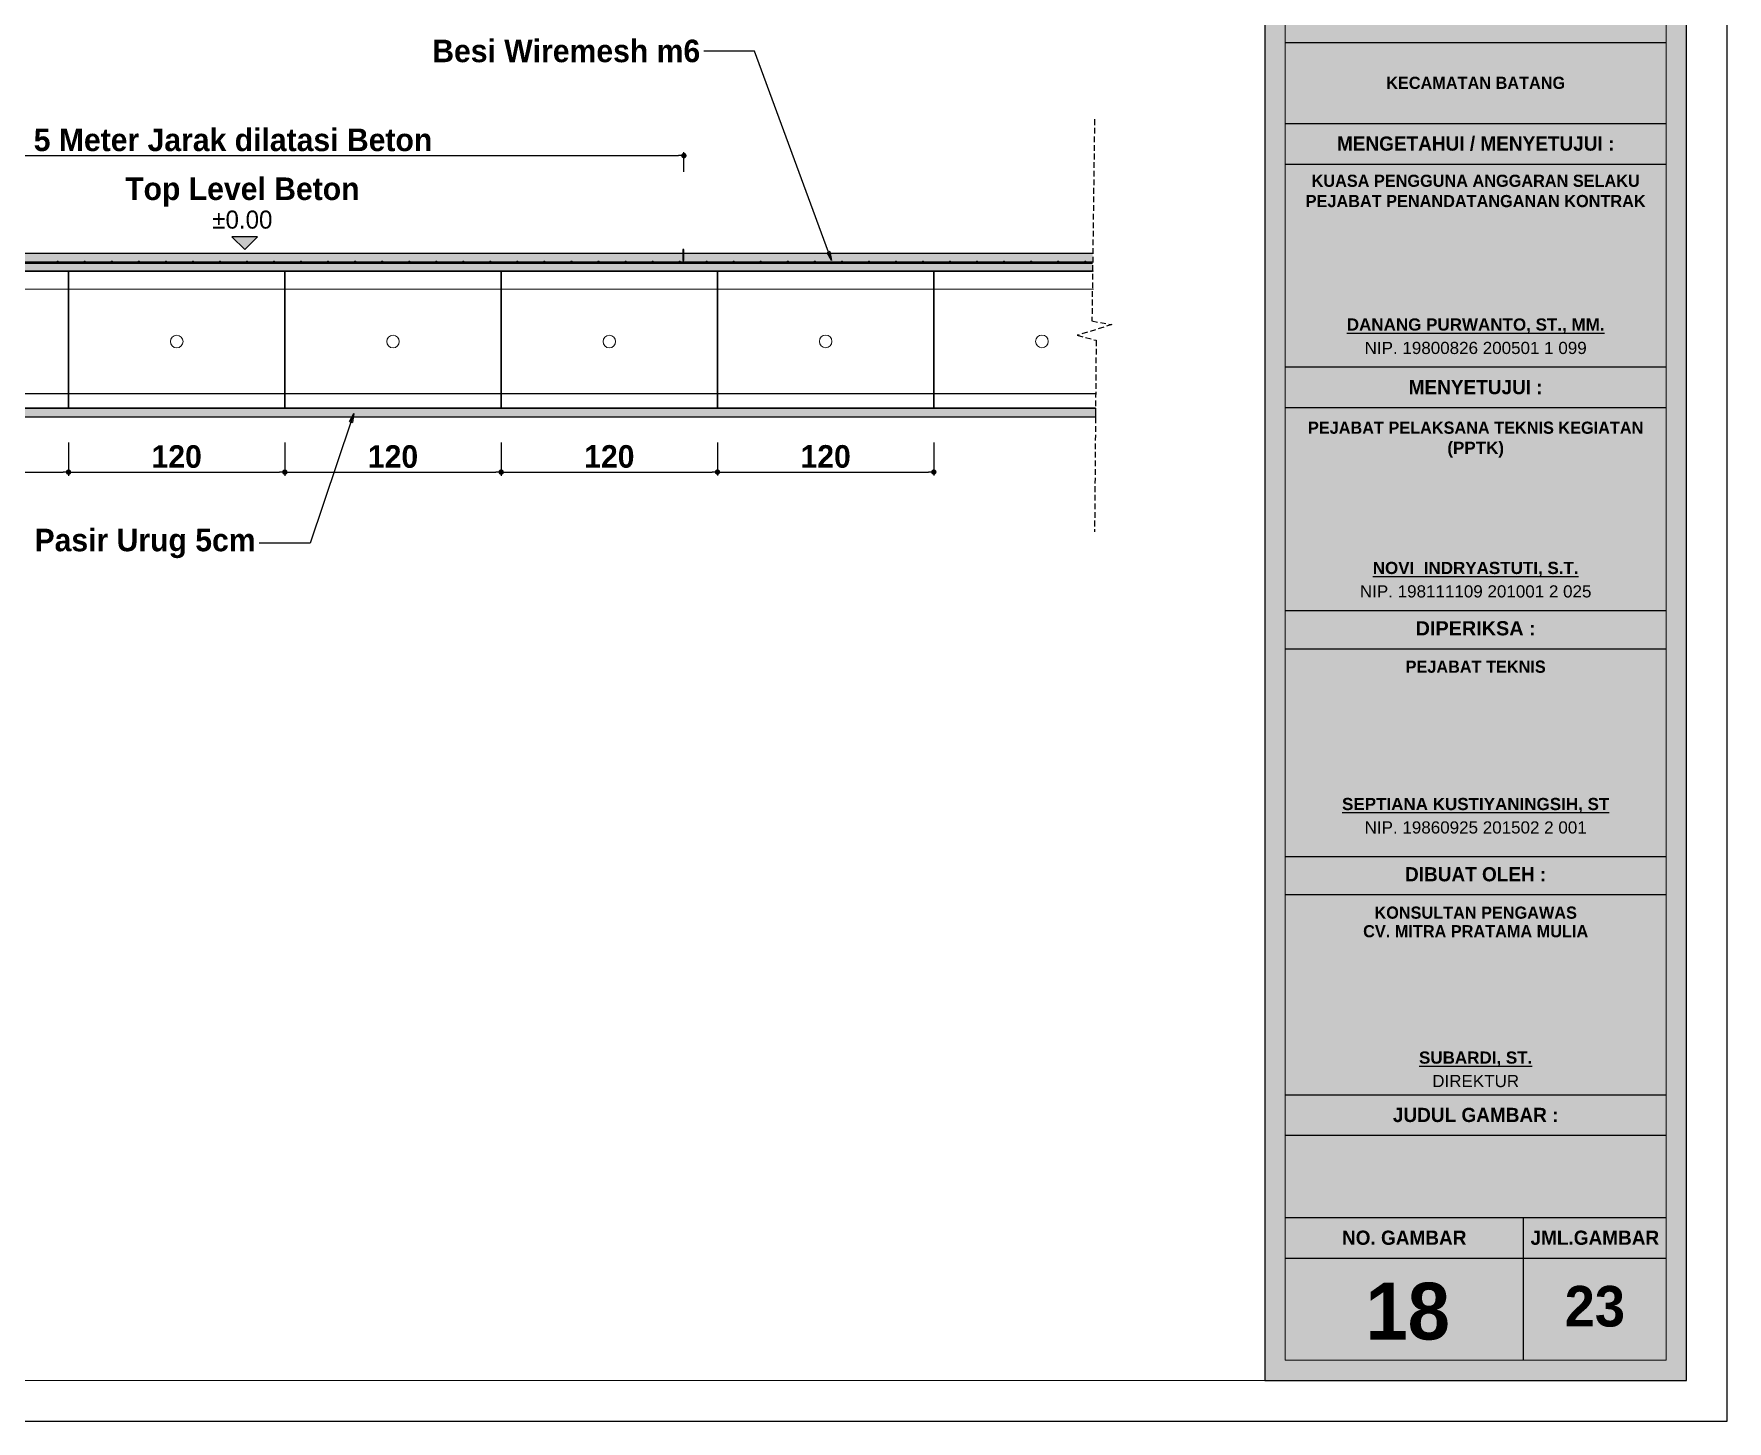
# Model space of a CAD drawing. Header units: centimetres. Extents: x -292707 to 138715, y -53922 to 66277.
# Drawn here: x 42016 to 42955, y -13009 to -12239 of the extents above; entities that cross this region are included whole.
import ezdxf
from ezdxf import colors
from ezdxf.entities.mleader import LeaderData, LeaderLine
from ezdxf.math import Vec2, Vec3

# ---------------------------------------------------------------- set-up
doc = ezdxf.new("R2010")
doc.units = ezdxf.units.CM
doc.linetypes.add('HIDDEN', pattern=[9.525, 6.35, -3.175])
for name, color, linetype in [('A-ALINE-1', 91, 'Continuous'), ('A-ALINE-3', 111, 'Continuous'), ('A-ALINE-4', 113, 'Continuous'), ('A-ALINE-7', 119, 'Continuous'), ('A-ANNOTATION', 144, 'Continuous'), ('A-DIM', 157, 'Continuous'), ('A-TEXT', 254, 'Continuous')]:
    doc.layers.add(name, color=color, linetype=linetype)
for name, color, linetype, lineweight, true_color in [('A-FILL-1', 250, 'Continuous', 0, 0x333333), ('A-FILL-2', 7, 'Continuous', 0, 0x4d4d4d), ('A-FILL-3', 7, 'Continuous', 0, 0x666666), ('A-FILL-7', 7, 'Continuous', 0, 0xcccccc)]:
    doc.layers.add(name, color=color, linetype=linetype, lineweight=lineweight, true_color=true_color)
doc.layers.add('A-SWING AREA', color=7, linetype='Continuous', lineweight=0, true_color=0xf7f7f7, transparency=0.2)
doc.styles.add('Scale 170', font='GOTHICB.TTF', dxfattribs={"height": 50})
doc.styles.add('Scale 50', font='GOTHICB.TTF', dxfattribs={"height": 12.5})
doc.dimstyles.new('Scale 50', dxfattribs={"dimscale": 0, "dimtxt": 7.5, "dimasz": 3, "dimexe": 2, "dimexo": 2, "dimgap": 2, "dimtad": 1, "dimdec": 0, "dimtxsty": 'Scale 50', "dimblk": 'DOT', "dimcen": 2.5, "dimclrd": 256, "dimclre": 256, "dimclrt": 254, "dimadec": 0, "dimazin": 0, "dimtfac": 1, "dimtdec": 0, "dimtmove": 0, "dimatfit": 3, "dimldrblk": 'DOTSMALL', "dimfxl": 1, "dimtfillclr": 256, "dimlwd": -1, "dimlwe": -1, "dimarcsym": 0})

# ---------------------------------------------------------------- blocks, each defined once
blk = doc.blocks.new('A$Cee8faf8f')
at = {"layer": 'A-FILL-7'}
h = blk.add_hatch(color=256, dxfattribs=at)
h.dxf.hatch_style = 1
edge = h.paths.add_edge_path()
edge.add_arc((0.6, 0.6), 0.6, 0, 360)
at = {"layer": 'A-FILL-1', "ltscale": 0.25}
blk.add_circle((0.6, 0.6), 0.6, dxfattribs=at)
blk = doc.blocks.new('GFDFGGFDG')
at = {"ltscale": 0.25}
blk.add_lwpolyline([(14867.54, -12200.62), (14987.54, -12200.62), (14987.54, -12276.62), (14867.54, -12276.62)], close=True, dxfattribs=at)
at = {"layer": 'A-ALINE-3', "ltscale": 0.25}
blk.add_lwpolyline([(14867.54, -12276.62), (14987.54, -12276.62), (14987.54, -12268.62), (14867.54, -12268.62)], close=True, dxfattribs=at)
at = {"layer": 'A-FILL-2'}
for p, q in [((14867.54, -12200.62), (14870.54, -12200.62)), ((14867.54, -12210.62), (14867.54, -12200.62)), ((14896.04, -12200.62), (14870.54, -12200.62)), ((14899.04, -12200.62), (14896.04, -12200.62)), ((14924.54, -12200.62), (14899.04, -12200.62)), ((14924.54, -12200.62), (14927.54, -12200.62)), ((14927.54, -12200.62), (14930.54, -12200.62)), ((14956.04, -12200.62), (14930.54, -12200.62)), ((14959.04, -12200.62), (14956.04, -12200.62)), ((14984.54, -12200.62), (14959.04, -12200.62)), ((14984.54, -12200.62), (14987.54, -12200.62)), ((14987.54, -12200.62), (14987.54, -12210.62)), ((14867.54, -12210.62), (14870.54, -12210.62)), ((14867.54, -12210.62), (14867.54, -12260.62)), ((14870.54, -12210.62), (14896.04, -12210.62)), ((14899.04, -12210.62), (14896.04, -12210.62)), ((14899.04, -12210.62), (14924.54, -12210.62)), ((14924.54, -12210.62), (14927.54, -12210.62)), ((14927.54, -12210.62), (14930.54, -12210.62)), ((14930.54, -12210.62), (14956.04, -12210.62)), ((14959.04, -12210.62), (14956.04, -12210.62)), ((14959.04, -12210.62), (14984.54, -12210.62)), ((14984.54, -12210.62), (14987.54, -12210.62)), ((14987.54, -12210.62), (14987.54, -12260.62)), ((14867.54, -12268.62), (14867.54, -12260.62)), ((14987.54, -12268.62), (14987.54, -12260.62)), ((14867.54, -12268.62), (14867.54, -12269.62)), ((14924.04, -12268.62), (14867.54, -12268.62)), ((14867.54, -12269.62), (14867.54, -12276.62)), ((14867.54, -12276.62), (14987.54, -12276.62)), ((14924.04, -12268.62), (14931.04, -12268.62)), ((14987.54, -12268.62), (14931.04, -12268.62)), ((14987.54, -12269.62), (14987.54, -12268.62)), ((14987.54, -12269.62), (14987.54, -12276.62))]:
    blk.add_line(p, q, dxfattribs=at)
at = {"layer": 'A-FILL-2', "ltscale": 0.25}
blk.add_circle((14927.54, -12239.62), 3.5, dxfattribs=at)
blk = doc.blocks.new('jhgkjhkjhkjh')
at = {"layer": 'A-SWING AREA', "transparency": 33554457}
h = blk.add_hatch(color=256, dxfattribs=at)
h.dxf.hatch_style = 1
h.paths.add_polyline_path([(-933.61, 931.53), (-881.61, 931.53), (-881.61, 1218.53), (-933.61, 1218.53)])
at = {"layer": 'A-ALINE-1', "ltscale": 0.25}
blk.add_lwpolyline([(-933.61, 931.53), (-881.61, 931.53), (-881.61, 1218.53), (-933.61, 1218.53)], close=True, dxfattribs=at)
at = {"layer": 'A-ALINE-4', "ltscale": 0.25}
for points in [[(-931.11, 1096.44), (-884.11, 1096.44)], [(-931.11, 1086.44), (-884.11, 1086.44)], [(-931.11, 1081.44), (-884.11, 1081.44)], [(-931.11, 1056.44), (-884.11, 1056.44)], [(-931.11, 1051.44), (-884.11, 1051.44)], [(-931.11, 1026.44), (-884.11, 1026.44)], [(-931.11, 1021.72), (-884.11, 1021.72)], [(-931.11, 996.12), (-884.11, 996.12)], [(-931.11, 991.41), (-884.11, 991.41)], [(-931.11, 966.75), (-884.11, 966.75)], [(-931.11, 966.75), (-884.11, 966.75)], [(-931.11, 961.75), (-884.11, 961.75)], [(-931.11, 951.62), (-884.11, 951.62)], [(-901.74, 951.62), (-901.74, 934.03)], [(-931.11, 946.62), (-884.11, 946.62)]]:
    blk.add_lwpolyline(points, dxfattribs=at)
at = {"layer": 'A-FILL-1', "ltscale": 0.25}
blk.add_lwpolyline([(-1286.61, 931.53), (-933.61, 931.53), (-933.61, 1218.53), (-1286.61, 1218.53)], close=True, dxfattribs=at)
at = {"layer": 'A-FILL-1'}
blk.add_lwpolyline([(-931.11, 934.03), (-884.11, 934.03), (-884.11, 1216.03), (-931.11, 1216.03)], close=True, dxfattribs=at)
at = {"layer": 'Defpoints'}
blk.add_lwpolyline([(-1296.61, 926.53), (-876.61, 926.53), (-876.61, 1223.53), (-1296.61, 1223.53)], close=True, dxfattribs=at)
at = {"layer": 'A-TEXT', "ltscale": 0.25, "attachment_point": 5, "style": 'Scale 170'}
for s, width, insert, char_height in [('KECAMATAN BATANG', 47, (-907.61, 1091.44), 1.5), ('{\\fCentury Gothic|b1|i0|c0|p34;MENGETAHUI / MENYETUJUI :}', 47, (-907.61, 1083.94), 1.75), ('KUASA PENGGUNA ANGGARAN SELAKU PEJABAT PENANDATANGANAN KONTRAK', 47, (-907.61, 1078.12), 1.5), ('{\\fArial|b1|i0|c0|p34;\\LDANANG PURWANTO, ST., MM.}', 47, (-907.61, 1061.5), 1.5), ('{\\fArial|b0|i0|c0|p34;NIP. 19800826 200501 1 099}', 47, (-907.61, 1058.77), 1.5), ('{\\fCentury Gothic|b1|i0|c0|p34;MENYETUJUI :}', 47, (-907.61, 1053.94), 1.75), ('PEJABAT PELAKSANA TEKNIS KEGIATAN', 47, (-907.61, 1048.94), 1.5), ('{\\fArial|b1|i0|c0|p34;(PPTK)}', 47, (-907.61, 1046.25), 1.5), ('{\\fArial|b1|i0|c0|p34;\\LNOVI  INDRYASTUTI, S.T.}', 47, (-907.61, 1031.5), 1.5), ('{\\fArial|b0|i0|c0|p34;NIP. 198111109 201001 2 025}', 47, (-907.61, 1028.77), 1.5), ('{\\fArial|b1|i0|c0|p34;DIPERIKSA :}', 47, (-907.61, 1024.22), 1.75), ('PEJABAT TEKNIS', 47, (-907.61, 1019.49), 1.5), ('{\\fArial|b1|i0|c0|p34;\\LSEPTIANA KUSTIYANINGSIH, ST}', 47, (-907.61, 1002.41), 1.5), ('{\\fArial|b0|i0|c0|p34;NIP. 19860925 201502 2 001}', 47, (-907.61, 999.68), 1.5), ('DIBUAT OLEH :', 47, (-907.61, 993.91), 1.75), ('KONSULTAN PENGAWAS', 47, (-907.61, 989.18), 1.5), ('CV. MITRA PRATAMA MULIA', 47, (-907.61, 986.89), 1.5), ('{\\fArial|b1|i0|c0|p34;\\LSUBARDI, ST.}', 47, (-907.61, 971.16), 1.5), ('{\\fArial|b0|i0|c0|p34;DIREKTUR}', 47, (-907.61, 968.43), 1.5), ('{\\fCentury Gothic|b1|i0|c0|p34;JUDUL GAMBAR :}', 47, (-907.61, 964.25), 1.75), ('{\\fCentury Gothic|b1|i0|c0|p34;NO. GAMBAR}', 29.375, (-916.42, 949.12), 1.75), ('{\\fCentury Gothic|b1|i0|c0|p34;JML.GAMBAR}', 29.375, (-892.92, 949.12), 1.75), ('23', 47, (-892.92, 940.65), 5)]:
    blk.add_mtext_dynamic_manual_height_columns(s, width=width, gutter_width=105, heights=[0], dxfattribs=dict(at, insert=insert, char_height=char_height))
blk = doc.blocks.new('A$Cb77c0ee4')
at = {"layer": 'A-ANNOTATION'}
h = blk.add_hatch(color=256, dxfattribs=at)
h.dxf.hatch_style = 1
h.paths.add_polyline_path([(3, 1.5), (0, 1.5), (1.5, 0)])
edge = h.paths.add_edge_path(flags=17)
edge.add_line((3, 1.5), (0, 1.5))
for points in [[(3, 1.5), (0, 1.5)], [(3, 1.5), (0, 1.5), (1.5, 0), (3, 1.5)]]:
    blk.add_lwpolyline(points, dxfattribs=at)
blk = doc.blocks.new('_Dot')
at = {"color": 0, "linetype": 'ByBlock', "lineweight": -2}
blk.add_line((-0.5, 0), (-1, 0), dxfattribs=at)
at = {"color": 0, "linetype": 'ByBlock', "const_width": 0.5}
blk.add_lwpolyline([(-0.25, 0, 1), (0.25, 0, 1)], format="xyb", close=True, dxfattribs=at)
blk = doc.blocks.new('*D1074')
at = {"layer": 'A-DIM', "ltscale": 5, "transparency": 16777216}
for p, q in [((41915.15, -12466), (41915.15, -12484.46)), ((42035.15, -12466), (42035.15, -12484.46)), ((41918.15, -12482.46), (42032.15, -12482.46))]:
    blk.add_line(p, q, dxfattribs=at)
at = {"layer": 'Defpoints', "color": 0, "ltscale": 5, "transparency": 16777216}
for p in [(41915.15, -12464), (42035.15, -12464), (42035.15, -12482.46)]:
    blk.add_point(p, dxfattribs=at)
at = {"layer": 'A-DIM', "ltscale": 5, "transparency": 16777216, "xscale": 3, "yscale": 3, "zscale": 3, "rotation": 180}
blk.add_blockref('_Dot', (41915.15, -12482.46), dxfattribs=at)
at = {"layer": 'A-DIM', "ltscale": 5, "transparency": 16777216, "xscale": 3, "yscale": 3, "zscale": 3}
blk.add_blockref('_Dot', (42035.15, -12482.46), dxfattribs=at)
at = {"layer": 'A-DIM', "color": 254, "ltscale": 5, "transparency": 16777216, "insert": (41975.15, -12473.89), "char_height": 12.5, "attachment_point": 5, "style": 'Scale 50'}
blk.add_mtext('120', dxfattribs=at)
blk = doc.blocks.new('_DotSmall')
at = {"color": 0, "linetype": 'ByBlock', "const_width": 0.5}
blk.add_lwpolyline([(-0.0625, 0, 1), (0.0625, 0, 1)], format="xyb", close=True, dxfattribs=at)
blk = doc.blocks.new('*D1075')
at = {"layer": 'A-DIM', "ltscale": 5, "transparency": 16777216}
for p, q in [((42035.15, -12466), (42035.15, -12484.46)), ((42155.15, -12466), (42155.15, -12484.46)), ((42038.15, -12482.46), (42152.15, -12482.46))]:
    blk.add_line(p, q, dxfattribs=at)
at = {"layer": 'Defpoints', "color": 0, "ltscale": 5, "transparency": 16777216}
for p in [(42035.15, -12464), (42155.15, -12464), (42155.15, -12482.46)]:
    blk.add_point(p, dxfattribs=at)
at = {"layer": 'A-DIM', "ltscale": 5, "transparency": 16777216, "xscale": 3, "yscale": 3, "zscale": 3, "rotation": 180}
blk.add_blockref('_Dot', (42035.15, -12482.46), dxfattribs=at)
at = {"layer": 'A-DIM', "ltscale": 5, "transparency": 16777216, "xscale": 3, "yscale": 3, "zscale": 3}
blk.add_blockref('_Dot', (42155.15, -12482.46), dxfattribs=at)
at = {"layer": 'A-DIM', "color": 254, "ltscale": 5, "transparency": 16777216, "insert": (42095.15, -12473.89), "char_height": 12.5, "attachment_point": 5, "style": 'Scale 50'}
blk.add_mtext('120', dxfattribs=at)
blk = doc.blocks.new('*D1076')
at = {"layer": 'A-DIM', "ltscale": 5, "transparency": 16777216}
for p, q in [((42155.15, -12466), (42155.15, -12484.46)), ((42275.15, -12466), (42275.15, -12484.46)), ((42158.15, -12482.46), (42272.15, -12482.46))]:
    blk.add_line(p, q, dxfattribs=at)
at = {"layer": 'Defpoints', "color": 0, "ltscale": 5, "transparency": 16777216}
for p in [(42155.15, -12464), (42275.15, -12464), (42275.15, -12482.46)]:
    blk.add_point(p, dxfattribs=at)
at = {"layer": 'A-DIM', "ltscale": 5, "transparency": 16777216, "xscale": 3, "yscale": 3, "zscale": 3, "rotation": 180}
blk.add_blockref('_Dot', (42155.15, -12482.46), dxfattribs=at)
at = {"layer": 'A-DIM', "ltscale": 5, "transparency": 16777216, "xscale": 3, "yscale": 3, "zscale": 3}
blk.add_blockref('_Dot', (42275.15, -12482.46), dxfattribs=at)
at = {"layer": 'A-DIM', "color": 254, "ltscale": 5, "transparency": 16777216, "insert": (42215.15, -12473.89), "char_height": 12.5, "attachment_point": 5, "style": 'Scale 50'}
blk.add_mtext('120', dxfattribs=at)
blk = doc.blocks.new('*D1077')
at = {"layer": 'A-DIM', "ltscale": 5, "transparency": 16777216}
for p, q in [((42275.15, -12465.94), (42275.15, -12484.4)), ((42395.15, -12465.94), (42395.15, -12484.4)), ((42278.15, -12482.4), (42392.15, -12482.4))]:
    blk.add_line(p, q, dxfattribs=at)
at = {"layer": 'Defpoints', "color": 0, "ltscale": 5, "transparency": 16777216}
for p in [(42275.15, -12463.94), (42395.15, -12463.94), (42395.15, -12482.4)]:
    blk.add_point(p, dxfattribs=at)
at = {"layer": 'A-DIM', "ltscale": 5, "transparency": 16777216, "xscale": 3, "yscale": 3, "zscale": 3, "rotation": 180}
blk.add_blockref('_Dot', (42275.15, -12482.4), dxfattribs=at)
at = {"layer": 'A-DIM', "ltscale": 5, "transparency": 16777216, "xscale": 3, "yscale": 3, "zscale": 3}
blk.add_blockref('_Dot', (42395.15, -12482.4), dxfattribs=at)
at = {"layer": 'A-DIM', "color": 254, "ltscale": 5, "transparency": 16777216, "insert": (42335.15, -12473.83), "char_height": 12.5, "attachment_point": 5, "style": 'Scale 50'}
blk.add_mtext('120', dxfattribs=at)
blk = doc.blocks.new('*D1078')
at = {"layer": 'A-DIM', "ltscale": 5, "transparency": 16777216}
for p, q in [((42395.15, -12465.94), (42395.15, -12484.4)), ((42515.15, -12465.94), (42515.15, -12484.4)), ((42398.15, -12482.4), (42512.15, -12482.4))]:
    blk.add_line(p, q, dxfattribs=at)
at = {"layer": 'Defpoints', "color": 0, "ltscale": 5, "transparency": 16777216}
for p in [(42395.15, -12463.94), (42515.15, -12463.94), (42515.15, -12482.4)]:
    blk.add_point(p, dxfattribs=at)
at = {"layer": 'A-DIM', "ltscale": 5, "transparency": 16777216, "xscale": 3, "yscale": 3, "zscale": 3, "rotation": 180}
blk.add_blockref('_Dot', (42395.15, -12482.4), dxfattribs=at)
at = {"layer": 'A-DIM', "ltscale": 5, "transparency": 16777216, "xscale": 3, "yscale": 3, "zscale": 3}
blk.add_blockref('_Dot', (42515.15, -12482.4), dxfattribs=at)
at = {"layer": 'A-DIM', "color": 254, "ltscale": 5, "transparency": 16777216, "insert": (42455.15, -12473.83), "char_height": 12.5, "attachment_point": 5, "style": 'Scale 50'}
blk.add_mtext('120', dxfattribs=at)
blk = doc.blocks.new('*D1080')
at = {"layer": 'A-DIM', "ltscale": 5, "transparency": 16777216}
for p, q in [((41876.26, -12315.91), (41876.26, -12304.95)), ((42376.51, -12315.91), (42376.51, -12304.95)), ((41879.26, -12306.95), (42373.51, -12306.95))]:
    blk.add_line(p, q, dxfattribs=at)
at = {"layer": 'Defpoints', "color": 0, "ltscale": 5, "transparency": 16777216}
for p in [(42376.51, -12306.95), (41876.26, -12317.91), (42376.51, -12317.91)]:
    blk.add_point(p, dxfattribs=at)
at = {"layer": 'A-DIM', "ltscale": 5, "transparency": 16777216, "xscale": 3, "yscale": 3, "zscale": 3, "rotation": 180}
blk.add_blockref('_Dot', (41876.26, -12306.95), dxfattribs=at)
at = {"layer": 'A-DIM', "ltscale": 5, "transparency": 16777216, "xscale": 3, "yscale": 3, "zscale": 3}
blk.add_blockref('_Dot', (42376.51, -12306.95), dxfattribs=at)
at = {"layer": 'A-DIM', "color": 254, "ltscale": 5, "transparency": 16777216, "insert": (42126.38, -12298.27), "char_height": 12.5, "width": 292.5597, "attachment_point": 5, "style": 'Scale 50'}
blk.add_mtext('5 Meter Jarak dilatasi Beton', dxfattribs=at)
blk = doc.blocks.new('_Closed')
at = {"color": 0, "linetype": 'ByBlock', "lineweight": -2}
for p, q in [((-1, 0.17), (0, 0)), ((-1, 0.17), (-1, -0.17)), ((0, 0), (-1, -0.17)), ((0, 0), (-1, 0))]:
    blk.add_line(p, q, dxfattribs=at)

msp = doc.modelspace()

# ---------------------------------------------------------------- hatches: boundary and pattern name
h = msp.add_hatch()
h.set_pattern_fill('AR-SAND', color=256, scale=0.05)
h.set_pattern_definition([(37.5, (26460, -3e-11), (-0.08000156, 2.44706619), [0, -1.9304, 0, -2.159, 0, -2.06375]), (7.5, (26460, -3e-11), (2.2476164, 3.5841255), [0, -1.0414, 0, -1.7399, 0, -0.66675]), (327.5, (26458.438, -3e-11), (3.95496185, 0.00718592), [0, -0.635, 0, -2.286, 0, -2.9845]), (317.5, (26458.438, -3e-11), (3.81778226, 1.1146466), [0, -0.3175, 0, -1.4986, 0, -1.7145])])
h.paths.add_polyline_path([(41235.78, -12447.03), (41294.26, -12447.03), (41297.02, -12447.03), (42604.88, -12446.97), (42604.86, -12452.07), (41233.02, -12452.03), (41233.02, -12447.03)])
at = {"layer": 'A-FILL-2'}
h = msp.add_hatch(color=256, dxfattribs=at)
h.dxf.hatch_style = 1
h.paths.add_polyline_path([(42376.01, -12365.03), (42376.51, -12365.03), (42376.51, -12359.03), (42376.01, -12359.03)])
at = {"layer": 'A-FILL-3', "ltscale": 0.25}
h = msp.add_hatch(dxfattribs=at)
h.set_pattern_fill('AR-CONC', color=256, scale=0.09)
h.set_pattern_definition([(50, (-8524.906, 28055.769), (16.3966202, -1.4345177), [1.7145, -18.8595]), (355, (-8524.906, 28055.77), (-3.171908, 17.195116), [1.3716, -15.0876526]), (100.451445, (-8523.54, 28055.65), (13.2247122, 15.7605977), [1.457101, -16.028122]), (46.1842, (-8524.906, 28060.341), (24.3971137, -3.7838095), [2.57175, -28.28925]), (96.635558, (-8522.873, 28060.026), (21.366372, 22.268351), [2.185652, -24.042205]), (351.18415, (-8524.906, 28060.34), (21.366372, 22.268351), [2.057397, -22.631376]), (21, (-8522.62, 28059.198), (13.6452952, -9.2038678), [1.7145, -18.8595]), (326, (-8522.62, 28059.198), (5.5621826, 16.576917), [1.3716, -15.0876]), (71.451445, (-8521.483, 28058.431), (19.2074777, 7.3730492), [1.457101, -16.0280944]), (37.5, (-8524.906, 28055.769), (0.2779743, 7.6099535), [0, -14.90472, 0, -15.3162, 0, -15.14475]), (7.5, (-8524.906, 28055.769), (6.0137696, 9.0162517), [0, -8.73252, 0, -14.56182, 0, -5.77215]), (327.5, (-8530.004, 28055.769), (12.20315357, -0.51558696), [0, -5.715, 0, -17.8308, 0, -23.6601]), (317.5, (-8532.29, 28055.769), (13.3316263, 2.2883842), [0, -7.4295, 0, -11.84148, 0, -16.8021])])
h.paths.add_polyline_path([(42603.21, -12371.03), (42603.37, -12361.03), (41231.51, -12361.03), (41231.35, -12371.03)])
at = {"layer": 'A-FILL-7'}
h = msp.add_hatch(color=256, dxfattribs=at)
h.dxf.hatch_style = 1
h.paths.add_polyline_path([(42603.27, -12366.53), (42603.28, -12366.02), (41231.42, -12366.03), (41231.41, -12366.63)])

# ---------------------------------------------------------------- linework, layer by layer
at = {"ltscale": 0.25}
msp.add_lwpolyline([(42604.88, -12446.97), (42515.15, -12446.97), (42515.15, -12370.97), (42603.21, -12370.97)], dxfattribs=at)
at = {"layer": 'A-ALINE-3', "ltscale": 0.25}
msp.add_lwpolyline([(42604.94, -12438.97), (42515.15, -12438.97), (42515.15, -12446.97), (42604.88, -12446.97)], dxfattribs=at)
at = {"layer": 'A-ALINE-4', "ltscale": 0.25}
msp.add_lwpolyline([(41235.78, -12447.03), (41294.26, -12447.03), (41297.02, -12447.03), (42604.88, -12446.97), (42604.86, -12452.07), (41233.02, -12452.03), (41233.02, -12447.03), (41235.78, -12447.03)], dxfattribs=at)
at = {"layer": 'A-ALINE-7', "ltscale": 5}
msp.add_lwpolyline([(42376.01, -12365.03), (42376.51, -12365.03), (42376.51, -12359.03), (42376.01, -12359.03)], close=True, dxfattribs=at)
at = {"layer": 'A-FILL-2'}
for p, q in [((42515.15, -12370.97), (42518.15, -12370.97)), ((42515.15, -12380.97), (42515.15, -12370.97)), ((42543.65, -12370.97), (42518.15, -12370.97)), ((42546.65, -12370.97), (42543.65, -12370.97)), ((42572.15, -12370.97), (42546.65, -12370.97)), ((42572.15, -12370.97), (42575.15, -12370.97)), ((42575.15, -12370.97), (42578.15, -12370.97)), ((42603.65, -12370.97), (42578.15, -12370.97)), ((42515.15, -12380.97), (42518.15, -12380.97)), ((42515.15, -12380.97), (42515.15, -12430.97)), ((42518.15, -12380.97), (42543.65, -12380.97)), ((42546.65, -12380.97), (42543.65, -12380.97)), ((42546.65, -12380.97), (42572.15, -12380.97)), ((42572.15, -12380.97), (42575.15, -12380.97)), ((42575.15, -12380.97), (42578.15, -12380.97)), ((42578.15, -12380.97), (42603.65, -12380.97)), ((42515.15, -12438.97), (42515.15, -12430.97)), ((42515.15, -12438.97), (42515.15, -12439.97)), ((42571.65, -12438.97), (42515.15, -12438.97)), ((42515.15, -12439.97), (42515.15, -12446.97)), ((42571.65, -12438.97), (42578.65, -12438.97)), ((42604.94, -12438.97), (42578.65, -12438.97)), ((42515.15, -12446.97), (42604.88, -12446.97))]:
    msp.add_line(p, q, dxfattribs=at)
at = {"layer": 'A-FILL-2', "ltscale": 0.25}
msp.add_circle((42575.15, -12409.97), 3.5, dxfattribs=at)
at = {"layer": 'A-TEXT', "linetype": 'HIDDEN', "ltscale": 0.5}
msp.add_lwpolyline([(42604.32, -12286.8), (42602.85, -12398.65), (42613.97, -12400.65), (42594.75, -12406.58), (42605.19, -12409.35), (42604.32, -12515.52)], dxfattribs=at)
at = {"layer": 'A-TEXT', "ltscale": 0.25}
for points in [[(41231.51, -12361.03), (42603.37, -12361.03)], [(41231.41, -12366.63), (42603.27, -12366.53)], [(42603.28, -12366.02), (41231.42, -12366.03)], [(42603.21, -12370.93), (41231.35, -12371.03)], [(42603.21, -12370.93), (41231.35, -12371.03)]]:
    msp.add_lwpolyline(points, dxfattribs=at)

# ---------------------------------------------------------------- block references
at = {"ltscale": 0.25, "xscale": 4.711602529588466, "yscale": 4.711602529588466, "zscale": 4.711602529588466}
msp.add_blockref('A$Cb77c0ee4', (42125.81, -12359.03), dxfattribs=at)
for p in [(27047.61, -170.41), (27167.61, -170.41), (27287.61, -170.41), (27407.61, -170.41), (27527.61, -170.35)]:
    msp.add_blockref('GFDFGGFDG', p)
at = {"layer": 'A-ALINE-7', "ltscale": 0.25, "xscale": 0.4999999999995392, "yscale": 0.4999999999995392, "zscale": 0.4999999999995392}
for p in [(42028.85, -12366.03), (42043.85, -12366.03), (42058.85, -12366.03), (42073.85, -12366.03), (42088.85, -12366.03), (42103.85, -12366.03), (42118.85, -12366.03), (42133.85, -12366.03), (42148.85, -12366.03), (42163.85, -12366.03), (42178.85, -12366.03), (42193.85, -12366.03), (42208.85, -12366.03), (42223.85, -12366.03), (42238.85, -12366.03), (42253.85, -12366.03), (42268.85, -12366.03), (42283.85, -12366.03), (42298.85, -12366.03), (42313.85, -12366.03), (42328.85, -12366.03), (42343.85, -12366.03), (42358.85, -12366.03), (42373.85, -12366.03), (42388.85, -12366.03), (42403.85, -12366.03), (42418.85, -12366.03), (42433.85, -12366.03), (42448.85, -12366.03), (42463.85, -12366.03), (42478.85, -12366.03), (42493.85, -12366.03), (42508.85, -12366.03), (42523.85, -12366.03), (42538.85, -12366.03), (42553.85, -12366.03), (42568.85, -12366.03), (42583.85, -12366.03), (42598.85, -12366.03)]:
    msp.add_blockref('A$Cee8faf8f', p, dxfattribs=at)
at = {"layer": 'A-TEXT', "xscale": 4.5, "yscale": 4.5, "zscale": 4.5}
msp.add_blockref('jhgkjhkjhkjh', (46899.98, -17178.1), dxfattribs=at)

# ---------------------------------------------------------------- texts
at = {"ltscale": 0.25, "attachment_point": 5, "style": 'Scale 50'}
for s, insert, char_height in [('Top Level Beton', (42131.58, -12327.2), 12.5), ('{\\fCentury Gothic|b0|i0|c0|p34;%%P0.00}', (42131.58, -12342.49), 10)]:
    msp.add_mtext_dynamic_manual_height_columns(s, width=146.541, gutter_width=62.5, heights=[0], dxfattribs=dict(at, insert=insert, char_height=char_height))
at = {"layer": 'A-TEXT', "ltscale": 0.25, "insert": (42778.02, -12947.94), "char_height": 31.5, "attachment_point": 5, "style": 'Scale 170'}
msp.add_mtext_dynamic_manual_height_columns('18', width=132.1875, gutter_width=472.5, heights=[0], dxfattribs=at)

# ---------------------------------------------------------------- dimensions: what is measured, and where the dimension line sits
at = {"layer": 'A-DIM', "ltscale": 5}
dim = msp.add_linear_dim(base=(42376.51, -12306.95), p1=(41876.26, -12317.91), p2=(42376.51, -12317.91), text='5 Meter Jarak dilatasi Beton', dimstyle='Scale 50', override={"dimscale": 1}, dxfattribs=at)
dim.commit()
dim.dimension.update_dxf_attribs({"geometry": '*D1080', "text_midpoint": (42126.38, -12298.27)})
for base, p1, p2, picture, middle in [((42035.15, -12482.46), (41915.15, -12464), (42035.15, -12464), '*D1074', (41975.15, -12473.89)), ((42155.15, -12482.46), (42035.15, -12464), (42155.15, -12464), '*D1075', (42095.15, -12473.89)), ((42275.15, -12482.46), (42155.15, -12464), (42275.15, -12464), '*D1076', (42215.15, -12473.89)), ((42395.15, -12482.4), (42275.15, -12463.94), (42395.15, -12463.94), '*D1077', (42335.15, -12473.83)), ((42515.15, -12482.4), (42395.15, -12463.94), (42515.15, -12463.94), '*D1078', (42455.15, -12473.83))]:
    dim = msp.add_linear_dim(base=base, p1=p1, p2=p2, dimstyle='Scale 50', override={"dimscale": 1, "dimtmove": 1}, dxfattribs=at)
    dim.commit()
    dim.dimension.update_dxf_attribs({"geometry": picture, "text_midpoint": middle})

# ---------------------------------------------------------------- leaders
at = {"ltscale": 0.25}
ml = msp.add_multileader_mtext('Standard', dxfattribs=at)
ml.set_content('{\\C256;Besi Wiremesh m6}', color=254, style='Scale 50')
ml.set_leader_properties(color=256, linetype='ByLayer', lineweight=-1)
ml.set_arrow_properties(name='CLOSED')
ml.build(insert=Vec2(0, 0))
ml.multileader.update_dxf_attribs({"dogleg_length": 29.3, "arrow_head_size": 5})
ctx = ml.context
ctx.base_point, ctx.char_height, ctx.arrow_head_size, ctx.plane_origin = Vec3(42234.91, -12249.04), 12.5, 5, Vec3(42458.46, -12365.18)
notes = []
notes.append((ctx, [(0, (1, 1, 0), (42415.73, -12249.04), (-1, 0), 28.24, [(0, [(42458.46, -12365.16)], 0, [])])]))
ctx.mtext.insert, ctx.mtext.flow_direction = Vec3(42236.91, -12242.64), 5
ml = msp.add_multileader_mtext('Standard', dxfattribs=at)
ml.set_content('Pasir Urug 5cm', color=254, style='Scale 50')
ml.set_leader_properties(color=256, linetype='ByLayer', lineweight=-1)
ml.set_arrow_properties(name='CLOSED')
ml.build(insert=Vec2(0, 0))
ml.multileader.update_dxf_attribs({"dogleg_length": 29.3, "arrow_head_size": 5})
ctx = ml.context
ctx.base_point, ctx.char_height, ctx.arrow_head_size, ctx.plane_origin = Vec3(42015.11, -12521.91), 12.5, 5, Vec3(42193.38, -12449.96)
ctx.text_align_type = 2
notes.append((ctx, [(0, (1, 1, 0), (42169.15, -12521.91), (-1, 0), 28.24, [(0, [(42193.38, -12449.98)], 0, [])])]))
ctx.mtext.insert, ctx.mtext.alignment, ctx.mtext.flow_direction = Vec3(42138.91, -12513.85), 3, 5
for ctx, leaders in notes:
    for number, flags, end, landing, length, lines in leaders:
        leader = LeaderData()
        leader.index, (leader.has_last_leader_line, leader.has_dogleg_vector, leader.attachment_direction) = number, flags
        leader.last_leader_point, leader.dogleg_vector, leader.dogleg_length = Vec3(end), Vec3(landing), length
        for number, points, colour, breaks in lines:
            line = LeaderLine()
            line.index, line.vertices, line.color, line.breaks = number, Vec3.list(points), colors.encode_raw_color(colour), breaks
            leader.lines.append(line)
        ctx.leaders.append(leader)

doc.saveas('drawing.dxf')
